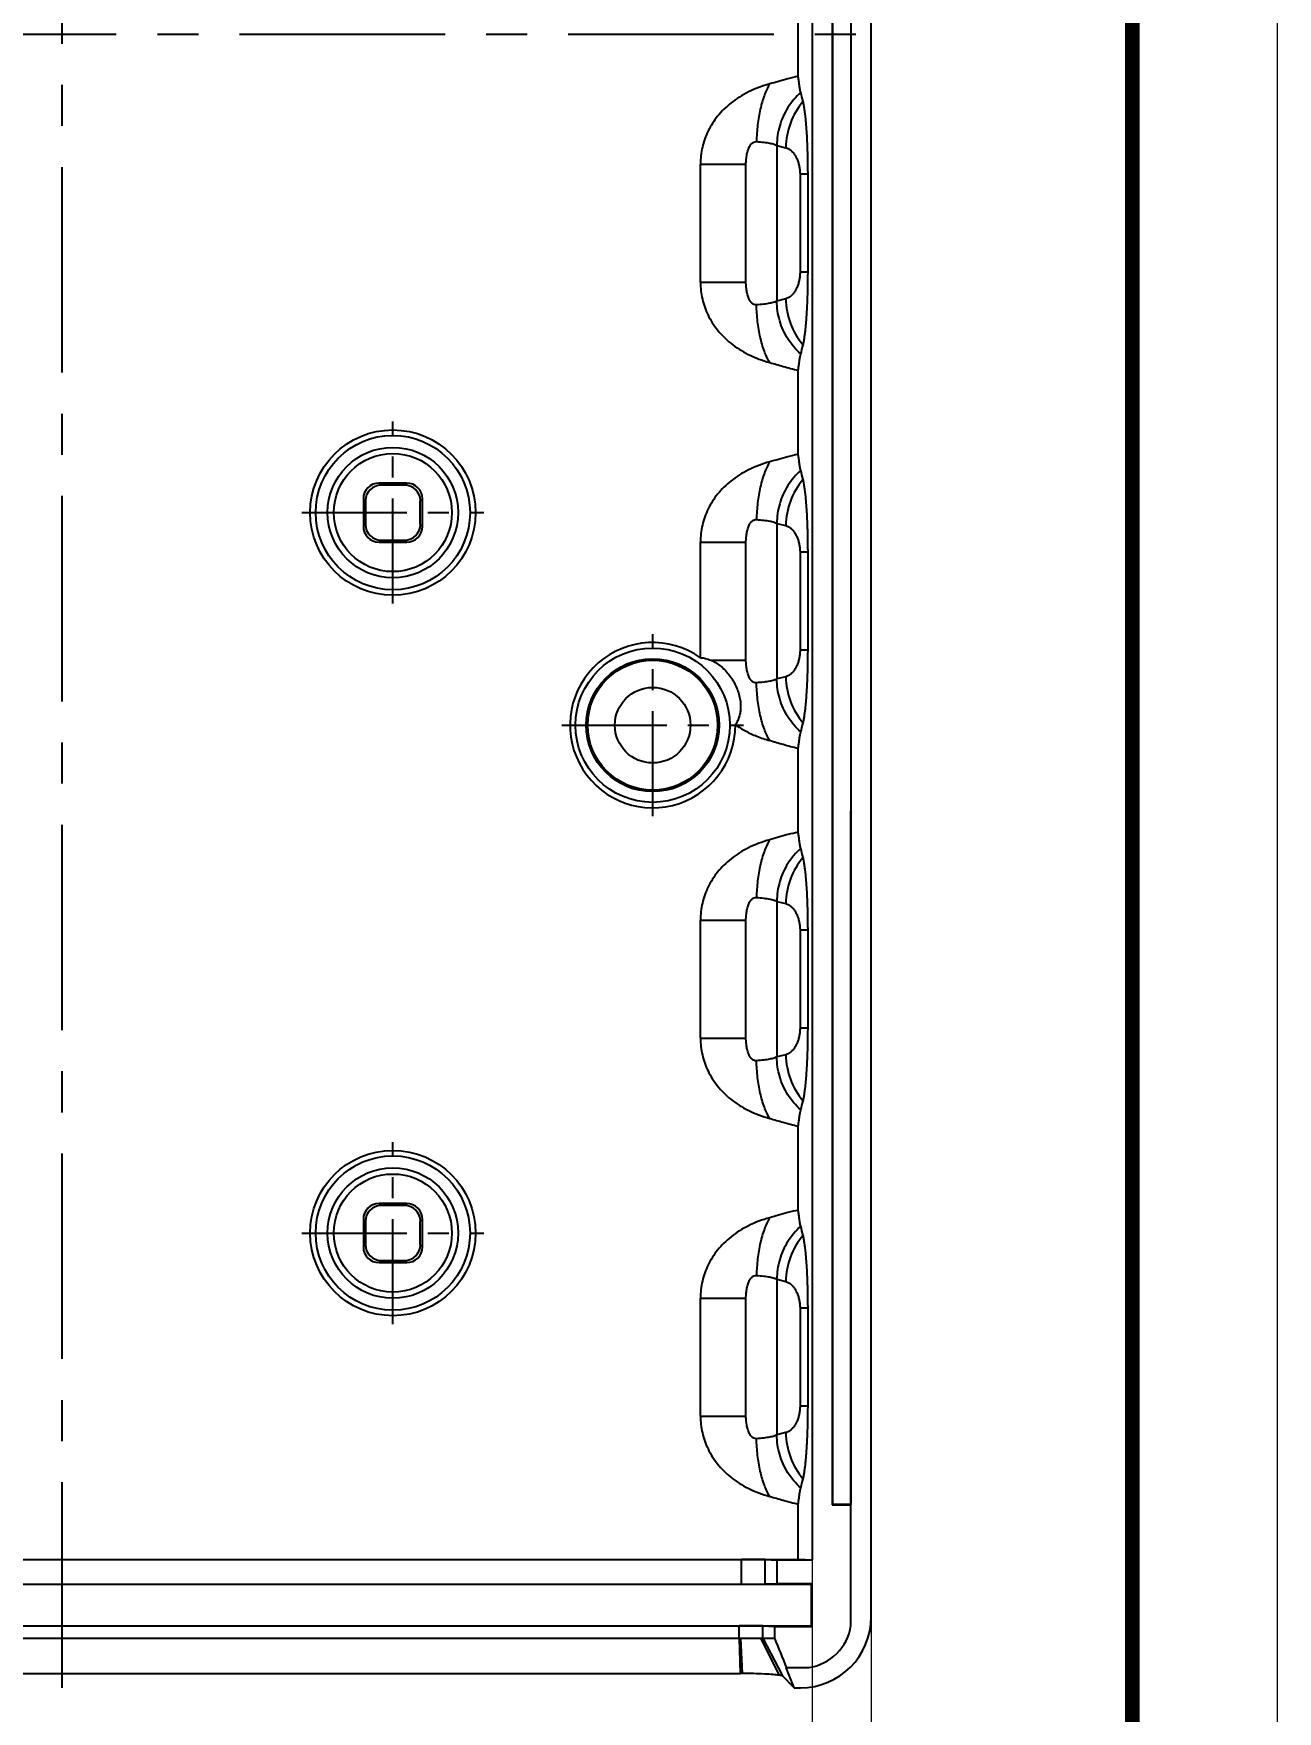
# Model space of a CAD drawing. Header units: millimetres. Extents: x 2279 to 2636, y 1024 to 1272.
# Drawn here: x 2583.3 to 2635.9, y 1107.9 to 1179 of the extents above; entities that cross this region are included whole.
import ezdxf

# ---------------------------------------------------------------- set-up
doc = ezdxf.new("R2010")
doc.units = ezdxf.units.MM
doc.linetypes.add('CENTER', pattern=[50.8, 31.75, -6.35, 6.35, -6.35])
doc.layers.add('dim', color=82, linetype='Continuous', lineweight=9)
doc.layers.add('from', color=7, linetype='Continuous', lineweight=13)
doc.styles.add('ROMAND', font='romand.shx', dxfattribs={"width": 0.75, "bigfont": 'gbcbig.shx'})
doc.dimstyles.new('YanXiu', dxfattribs={"dimtxt": 2.5, "dimasz": 2.2, "dimexe": 1, "dimexo": 0, "dimgap": 0.66, "dimtad": 0, "dimzin": 9, "dimdsep": 46, "dimtxsty": 'ROMAND', "dimblk": 'CLOSEDBLANK', "dimcen": 0, "dimclrd": 3, "dimclre": 3, "dimclrt": 7, "dimazin": 2, "dimtfac": 1, "dimtofl": 0, "dimtmove": 0, "dimatfit": 3, "dimldrblk": 'CLOSEDBLANK', "dimfxl": 1, "dimlwd": 5, "dimlwe": 5, "dimarcsym": 0})

# ---------------------------------------------------------------- blocks, each defined once
blk = doc.blocks.new('_ClosedBlank')
at = {"color": 0, "linetype": 'ByBlock', "lineweight": -2}
for p, q in [((-1, 0.167), (0, 0)), ((-1, 0.167), (-1, -0.167)), ((0, 0), (-1, -0.167))]:
    blk.add_line(p, q, dxfattribs=at)
blk = doc.blocks.new('*D31')
at = {"layer": 'Defpoints', "color": 0}
for p in [(1210.608, 858.106), (1274.102, 858.106), (1274.102, 846.941)]:
    blk.add_point(p, dxfattribs=at)
at = {"layer": 'dim', "color": 3, "lineweight": 5}
for p, q in [((1210.608, 858.106), (1210.608, 846.341)), ((1274.102, 858.106), (1274.102, 846.341)), ((1213.008, 846.941), (1237.309, 846.941)), ((1271.702, 846.941), (1247.401, 846.941))]:
    blk.add_line(p, q, dxfattribs=at)
at = {"layer": 'dim', "color": 3, "lineweight": 5, "xscale": 2.4, "yscale": 2.4, "zscale": 2.4, "rotation": 180}
blk.add_blockref('_ClosedBlank', (1210.608, 846.941), dxfattribs=at)
at = {"layer": 'dim', "color": 3, "lineweight": 5, "xscale": 2.4, "yscale": 2.4, "zscale": 2.4}
blk.add_blockref('_ClosedBlank', (1274.102, 846.941), dxfattribs=at)
at = {"layer": 'dim', "color": 7, "insert": (1242.355, 846.941), "char_height": 3, "attachment_point": 5, "style": 'ROMAND'}
blk.add_mtext('63.49', dxfattribs=at)
blk = doc.blocks.new('*D32')
at = {"layer": 'Defpoints', "color": 0}
for p in [(1208.105, 855.702), (1276.605, 855.702), (1208.105, 842.741)]:
    blk.add_point(p, dxfattribs=at)
at = {"layer": 'dim', "color": 3, "lineweight": 5}
for p, q in [((1208.105, 855.702), (1208.105, 842.141)), ((1276.605, 855.702), (1276.605, 842.141)), ((1210.505, 842.741), (1238.327, 842.741)), ((1274.205, 842.741), (1246.383, 842.741))]:
    blk.add_line(p, q, dxfattribs=at)
at = {"layer": 'dim', "color": 3, "lineweight": 5, "xscale": 2.4, "yscale": 2.4, "zscale": 2.4, "rotation": 180}
blk.add_blockref('_ClosedBlank', (1208.105, 842.741), dxfattribs=at)
at = {"layer": 'dim', "color": 3, "lineweight": 5, "xscale": 2.4, "yscale": 2.4, "zscale": 2.4}
blk.add_blockref('_ClosedBlank', (1276.605, 842.741), dxfattribs=at)
at = {"layer": 'dim', "color": 7, "insert": (1242.355, 842.741), "char_height": 3, "attachment_point": 5, "style": 'ROMAND'}
blk.add_mtext('68.5', dxfattribs=at)
blk = doc.blocks.new('A$C49AF55C9')
at = {"color": 1, "linetype": 'CENTER', "ltscale": 0.274}
for p, q in [((51.816, 11.465), (51.816, 151.465)), ((17.566, 81.465), (86.066, 81.465))]:
    blk.add_line(p, q, dxfattribs=at)
at = {"color": 7, "linetype": 'Continuous'}
for p, q in [((85.211, 14.1), (85.216, 148.83)), ((86.066, 14.461), (86.066, 148.469)), ((83.589, 16.865), (83.589, 146.065)), ((84.416, 143.715), (84.416, 19.215)), ((84.424, 143.706), (84.424, 19.223)), ((85.203, 143.706), (85.203, 19.223)), ((82.973, 79.688), (82.973, 83.241)), ((82.071, 76.758), (82.454, 76.663)), ((82.071, 76.758), (82.071, 70.171)), ((78.837, 75.962), (80.766, 75.962)), ((78.837, 70.969), (78.837, 75.961)), ((80.766, 70.968), (80.766, 75.962)), ((83.392, 75.537), (83.054, 75.537)), ((83.054, 75.537), (83.054, 71.393)), ((83.392, 71.393), (83.392, 75.537)), ((83.392, 71.393), (83.054, 71.393)), ((78.837, 70.968), (80.766, 70.968)), ((82.454, 70.267), (82.071, 70.171)), ((82.973, 63.688), (82.973, 67.241)), ((64.566, 61.8), (64.653, 61.713)), ((64.566, 61.8), (64.566, 60.629)), ((66.401, 62.465), (65.23, 62.465)), ((65.23, 62.465), (65.317, 62.377)), ((66.314, 62.377), (65.317, 62.377)), ((66.401, 62.465), (66.314, 62.377)), ((67.066, 61.8), (66.978, 61.713)), ((67.066, 60.629), (67.066, 61.8)), ((64.653, 61.713), (64.653, 60.716)), ((66.978, 60.716), (66.978, 61.713)), ((64.566, 60.629), (64.653, 60.716)), ((67.066, 60.629), (66.978, 60.716)), ((82.071, 60.758), (82.454, 60.663)), ((82.071, 60.758), (82.071, 54.171)), ((65.23, 59.965), (65.317, 60.052)), ((65.23, 59.965), (66.401, 59.965)), ((65.317, 60.052), (66.314, 60.052)), ((66.401, 59.965), (66.314, 60.052)), ((78.837, 59.962), (80.766, 59.962)), ((78.837, 55.072), (78.837, 59.961)), ((80.766, 54.968), (80.766, 59.962)), ((83.392, 59.537), (83.054, 59.537)), ((83.054, 59.537), (83.054, 55.393)), ((83.392, 55.393), (83.392, 59.537)), ((79.274, 54.968), (80.766, 54.968)), ((83.392, 55.393), (83.054, 55.393)), ((82.454, 54.267), (82.071, 54.171)), ((82.973, 47.688), (82.973, 51.241)), ((82.071, 44.758), (82.454, 44.663)), ((82.071, 44.758), (82.071, 38.171)), ((78.837, 43.962), (80.766, 43.962)), ((78.837, 38.969), (78.837, 43.961)), ((80.766, 38.968), (80.766, 43.962)), ((83.392, 43.537), (83.054, 43.537)), ((83.054, 43.537), (83.054, 39.393)), ((83.392, 39.393), (83.392, 43.537)), ((83.392, 39.393), (83.054, 39.393)), ((78.837, 38.968), (80.766, 38.968)), ((82.454, 38.267), (82.071, 38.171)), ((82.973, 31.688), (82.973, 35.241)), ((66.401, 31.965), (65.23, 31.965)), ((65.23, 31.965), (65.317, 31.877)), ((66.401, 31.965), (66.314, 31.877)), ((64.566, 31.3), (64.653, 31.213)), ((64.566, 31.3), (64.566, 30.129)), ((66.314, 31.877), (65.317, 31.877)), ((67.066, 31.3), (66.978, 31.213)), ((67.066, 30.129), (67.066, 31.3)), ((64.653, 31.213), (64.653, 30.216)), ((66.978, 30.216), (66.978, 31.213)), ((64.566, 30.129), (64.653, 30.216)), ((67.066, 30.129), (66.978, 30.216)), ((65.23, 29.465), (65.317, 29.552)), ((65.23, 29.465), (66.401, 29.465)), ((65.317, 29.552), (66.314, 29.552)), ((66.401, 29.465), (66.314, 29.552)), ((82.071, 28.758), (82.454, 28.663)), ((82.071, 28.758), (82.071, 22.171)), ((78.837, 27.962), (80.766, 27.962)), ((78.837, 22.969), (78.837, 27.961)), ((80.766, 22.968), (80.766, 27.962)), ((83.392, 27.537), (83.054, 27.537)), ((83.054, 27.537), (83.054, 23.393)), ((83.392, 23.393), (83.392, 27.537)), ((78.837, 22.968), (80.766, 22.968)), ((83.392, 23.393), (83.054, 23.393)), ((82.454, 22.267), (82.071, 22.171)), ((82.973, 16.896), (82.973, 19.241)), ((84.424, 19.223), (84.416, 19.215)), ((84.416, 19.215), (85.211, 19.215)), ((85.203, 19.223), (84.424, 19.223)), ((85.211, 19.215), (85.203, 19.223)), ((20.659, 16.896), (82.973, 16.896)), ((80.574, 15.846), (80.574, 16.893)), ((81.573, 16.89), (82.086, 16.865)), ((81.573, 15.848), (81.573, 16.89)), ((83.589, 16.865), (82.086, 16.865)), ((82.086, 15.865), (82.086, 16.865)), ((83.589, 16.865), (82.973, 16.896)), ((83.545, 15.844), (20.086, 15.844)), ((82.086, 15.865), (81.573, 15.848)), ((83.566, 15.865), (82.086, 15.865)), ((83.566, 15.865), (83.545, 15.844)), ((83.545, 14.085), (83.545, 15.844)), ((83.566, 14.065), (83.566, 15.865)), ((20.086, 14.085), (83.545, 14.085)), ((23.095, 13.565), (80.536, 13.565)), ((80.474, 13.565), (80.474, 14.084)), ((80.474, 13.565), (80.514, 12.074)), ((80.536, 13.565), (80.6, 12.074)), ((81.381, 13.565), (82.177, 11.996)), ((81.473, 14.082), (81.986, 14.065)), ((81.473, 13.565), (81.473, 14.082)), ((81.473, 13.565), (81.986, 13.565)), ((81.473, 13.565), (82.311, 11.965)), ((81.986, 14.065), (83.566, 14.065)), ((81.986, 13.565), (81.986, 14.065)), ((83.566, 14.065), (83.545, 14.085)), ((85.211, 14.1), (85.216, 14.1)), ((83.431, 12.315), (82.469, 12.315)), ((83.43, 12.319), (83.431, 12.315)), ((23.118, 12.074), (80.514, 12.074)), ((82.811, 11.465), (82.311, 11.965)), ((82.811, 11.465), (83.07, 11.465))]:
    blk.add_line(p, q, dxfattribs=at)
at = {"color": 1, "linetype": 'CENTER', "ltscale": 0.14}
for p, q in [((65.816, 57.365), (65.816, 65.065)), ((61.966, 61.215), (69.666, 61.215)), ((76.816, 48.365), (76.816, 56.065)), ((72.966, 52.215), (80.666, 52.215)), ((65.816, 26.865), (65.816, 34.565)), ((61.966, 30.715), (69.666, 30.715))]:
    blk.add_line(p, q, dxfattribs=at)
at = {"color": 7, "linetype": 'Continuous'}
for centre, radius in [((65.816, 61.215), 3.5), ((65.816, 61.215), 3.267), ((65.816, 61.215), 2.762), ((65.816, 61.215), 2.5), ((76.816, 52.215), 3.267), ((76.816, 52.215), 2.814), ((76.816, 52.215), 2.75), ((76.816, 52.215), 1.6), ((65.816, 30.715), 3.5), ((65.816, 30.715), 3.267), ((65.816, 30.715), 2.762), ((65.816, 30.715), 2.5)]:
    blk.add_circle(centre, radius, dxfattribs=at)
for centre, radius, start, end in [((75.5, 76.771), 7.904, 13.51424, 16.38343), ((85.512, 76.633), 3.058, 139.52043, 179.44762), ((85.512, 70.296), 3.058, 180.55239, 220.47957), ((75.5, 70.158), 7.905, 343.61659, 346.48575), ((85.512, 60.633), 3.058, 139.52043, 179.44762), ((75.5, 60.771), 7.904, 13.51424, 16.38343), ((76.816, 52.215), 3.5, 54.71973, 0.36785), ((85.512, 54.296), 3.058, 180.55239, 220.47957), ((75.5, 54.158), 7.905, 343.61659, 346.48575), ((75.5, 44.771), 7.904, 13.51424, 16.38343), ((85.512, 44.633), 3.058, 139.52043, 179.44762), ((85.512, 38.296), 3.058, 180.55239, 220.47957), ((75.5, 38.158), 7.905, 343.61659, 346.48575), ((85.512, 28.633), 3.058, 139.52043, 179.44762), ((75.5, 28.771), 7.904, 13.51424, 16.38343), ((85.512, 22.296), 3.058, 180.55239, 220.47957), ((75.5, 22.158), 7.905, 343.61659, 346.48575), ((-164.138, -86.195), 265.573, 21.77422, 22.0639), ((83.098, 14.432), 2.139, 278.93135, 351.06865), ((83.527, 7.935), 4.505, 103.34349, 103.58226), ((-160.397, -85.897), 261.972, 21.81732, 22.0177), ((80.513, 1.307), 10.767, 89.53729, 89.99894)]:
    blk.add_arc(centre, radius, start, end, dxfattribs=at)
for centre, major_axis, ratio, start_param, end_param in [((65.23, 61.8), (0.47, -0.47), 0.999695, 2.356347, 3.926839), ((65.318, 61.713), (0.47, -0.47), 0.999695, 2.356347, 3.926839), ((66.314, 61.713), (-0.47, -0.47), 0.999695, 2.356347, 3.926839), ((66.401, 61.8), (0.47, 0.47), 0.999695, -0.785246, 0.785246), ((65.23, 60.629), (0.47, 0.47), 0.999695, -3.926839, -2.356347), ((65.318, 60.717), (0.47, 0.47), 0.999695, 2.356347, 3.926839), ((66.314, 60.717), (-0.47, 0.47), 0.999695, 2.356347, 3.926839), ((66.401, 60.629), (0.47, -0.47), 0.999695, -0.785246, 0.785246), ((65.23, 31.3), (0.47, -0.47), 0.999695, 2.356347, 3.926839), ((66.401, 31.3), (0.47, 0.47), 0.999695, -0.785246, 0.785246), ((65.318, 31.213), (0.47, -0.47), 0.999695, 2.356347, 3.926839), ((66.314, 31.213), (-0.47, -0.47), 0.999695, 2.356347, 3.926839), ((65.23, 30.129), (0.47, 0.47), 0.999695, -3.926839, -2.356347), ((65.318, 30.217), (0.47, 0.47), 0.999695, 2.356347, 3.926839), ((66.314, 30.217), (-0.47, 0.47), 0.999695, 2.356347, 3.926839), ((66.401, 30.129), (0.47, -0.47), 0.999695, -0.785246, 0.785246), ((80.574, 16.89), (1, 0), 0.002618, 0.05236, 1.570796), ((80.574, 15.848), (1, 0), 0.001745, -1.570796, -0.05236), ((83.062, 14.469), (2.127, -2.127), 0.997265, -0.784029, 0.784029), ((80.474, 14.082), (1, 0), 0.001745, 0.05236, 1.570796)]:
    blk.add_ellipse(centre, major_axis=major_axis, ratio=ratio, start_param=start_param, end_param=end_param, dxfattribs=at)
for points, start_tangent, end_tangent in [([(82.973, 79.688), (82.544, 79.581), (82.144, 79.468), (81.769, 79.362)], (-0.975344, -0.220688), (-0.965096, -0.261897)), ([(83.083, 79.001), (83.066, 79.075), (83.051, 79.164), (83.037, 79.256), (83.024, 79.349), (83.011, 79.44), (82.999, 79.528), (82.986, 79.612), (82.973, 79.688)], (-0.282713, 0.959204), (-0.177831, 0.984061)), ([(81.769, 79.362), (80.866, 79.021), (80.133, 78.555), (79.567, 77.995), (79.167, 77.37), (78.921, 76.683), (78.837, 75.961)], (-0.965075, -0.261973), (-0.000409, -1)), ([(81.769, 79.362), (81.546, 78.883), (81.372, 78.294), (81.259, 77.627), (81.211, 76.92)], (-0.508414, -0.861113), (-0.018622, -0.999827)), ([(83.083, 79.001), (82.542, 78.36), (82.195, 77.592), (82.071, 76.758)], (-0.745251, -0.666784), (-0.009663, -0.999953)), ([(83.392, 75.537), (83.391, 75.816), (83.388, 76.087), (83.382, 76.346), (83.375, 76.599), (83.365, 76.852), (83.353, 77.105), (83.338, 77.358), (83.32, 77.605), (83.299, 77.839), (83.276, 78.062), (83.249, 78.268), (83.219, 78.456), (83.186, 78.619)], (-0.000279, 1), (-0.234174, 0.972195)), ([(80.766, 75.962), (80.776, 76.178), (80.805, 76.384), (80.854, 76.568), (80.92, 76.72), (81.003, 76.833), (81.101, 76.901), (81.211, 76.92)], (0.000046, 1), (0.997797, -0.066345)), ([(81.211, 76.92), (81.517, 76.892), (81.771, 76.855), (81.959, 76.809), (82.071, 76.758)], (0.997749, -0.067054), (0.801799, -0.597593)), ([(82.454, 76.663), (82.576, 76.612), (82.684, 76.531), (82.78, 76.427), (82.861, 76.304), (82.93, 76.165), (82.984, 76.015), (83.023, 75.855), (83.046, 75.692), (83.054, 75.537)], (0.97029, -0.241943), (0.000131, -1)), ([(83.054, 71.393), (83.046, 71.238), (83.023, 71.074), (82.984, 70.914), (82.93, 70.764), (82.861, 70.626), (82.78, 70.503), (82.684, 70.398), (82.576, 70.317), (82.454, 70.267)], (-0.000132, -1), (-0.97029, -0.241944)), ([(83.186, 68.311), (83.216, 68.456), (83.243, 68.621), (83.268, 68.803), (83.29, 68.996), (83.309, 69.2), (83.327, 69.413), (83.342, 69.633), (83.355, 69.853), (83.365, 70.069), (83.373, 70.283), (83.38, 70.495), (83.385, 70.71), (83.389, 70.931), (83.391, 71.16), (83.392, 71.393)], (0.234173, 0.972195), (0.000279, 1)), ([(78.837, 70.969), (78.919, 70.254), (79.158, 69.578), (79.556, 68.948), (80.122, 68.383), (80.858, 67.913), (81.769, 67.567)], (0.000408, -1), (0.965074, -0.261976)), ([(81.211, 70.01), (81.101, 70.028), (81.003, 70.096), (80.92, 70.209), (80.854, 70.362), (80.805, 70.545), (80.776, 70.751), (80.766, 70.968)], (-0.997797, -0.066348), (-0.000046, 1)), ([(82.071, 70.171), (81.959, 70.12), (81.771, 70.075), (81.517, 70.037), (81.211, 70.01)], (-0.801839, -0.59754), (-0.99775, -0.067049)), ([(81.769, 67.567), (81.546, 68.046), (81.372, 68.636), (81.259, 69.303), (81.211, 70.01)], (-0.5084, 0.861121), (-0.018612, 0.999827)), ([(83.083, 67.929), (82.542, 68.57), (82.195, 69.338), (82.071, 70.171)], (-0.745251, 0.666784), (-0.009663, 0.999953)), ([(81.769, 67.567), (82.341, 67.405), (82.973, 67.241)], (0.965097, -0.261893), (0.975345, -0.220685)), ([(82.973, 67.241), (82.995, 67.375), (83.017, 67.526), (83.038, 67.682), (83.061, 67.824), (83.083, 67.929)], (0.177829, 0.984061), (0.282719, 0.959203)), ([(81.769, 63.362), (80.866, 63.021), (80.133, 62.555), (79.567, 61.995), (79.167, 61.37), (78.921, 60.683), (78.837, 59.961)], (-0.965075, -0.261973), (-0.000409, -1)), ([(81.769, 63.362), (81.546, 62.883), (81.372, 62.294), (81.259, 61.627), (81.211, 60.92)], (-0.508414, -0.861113), (-0.018622, -0.999827)), ([(82.973, 63.688), (82.544, 63.581), (82.144, 63.468), (81.769, 63.362)], (-0.975344, -0.220688), (-0.965096, -0.261897)), ([(83.083, 63.001), (83.066, 63.075), (83.051, 63.164), (83.037, 63.256), (83.024, 63.349), (83.011, 63.44), (82.999, 63.528), (82.986, 63.612), (82.973, 63.688)], (-0.282713, 0.959204), (-0.177831, 0.984061)), ([(83.083, 63.001), (82.542, 62.36), (82.195, 61.592), (82.071, 60.758)], (-0.745251, -0.666784), (-0.009663, -0.999953)), ([(83.392, 59.537), (83.391, 59.816), (83.388, 60.087), (83.382, 60.346), (83.375, 60.599), (83.365, 60.852), (83.353, 61.105), (83.338, 61.358), (83.32, 61.605), (83.299, 61.839), (83.276, 62.062), (83.249, 62.268), (83.219, 62.456), (83.186, 62.619)], (-0.000279, 1), (-0.234174, 0.972195)), ([(80.766, 59.962), (80.776, 60.178), (80.805, 60.384), (80.854, 60.568), (80.92, 60.72), (81.003, 60.833), (81.101, 60.901), (81.211, 60.92)], (0.000046, 1), (0.997797, -0.066345)), ([(81.211, 60.92), (81.517, 60.892), (81.771, 60.855), (81.959, 60.809), (82.071, 60.758)], (0.997749, -0.067054), (0.801799, -0.597593)), ([(82.454, 60.663), (82.576, 60.612), (82.684, 60.531), (82.78, 60.427), (82.861, 60.304), (82.93, 60.165), (82.984, 60.015), (83.023, 59.855), (83.046, 59.692), (83.054, 59.537)], (0.97029, -0.241943), (0.000131, -1)), ([(78.837, 55.072), (79.059, 55.039), (79.274, 54.968)], (0.998604, -0.052824), (0.923891, -0.382657)), ([(79.274, 54.968), (79.474, 54.868), (79.67, 54.735), (79.867, 54.56), (80.046, 54.355), (80.199, 54.132), (80.327, 53.896), (80.427, 53.651), (80.497, 53.406), (80.534, 53.164), (80.539, 52.933), (80.515, 52.724), (80.466, 52.537), (80.398, 52.374), (80.316, 52.237)], (0.923886, -0.382668), (-0.578981, -0.815341)), ([(81.211, 54.01), (81.101, 54.028), (81.003, 54.096), (80.92, 54.209), (80.854, 54.362), (80.805, 54.545), (80.776, 54.751), (80.766, 54.968)], (-0.997797, -0.066348), (-0.000046, 1)), ([(83.054, 55.393), (83.046, 55.238), (83.023, 55.074), (82.984, 54.914), (82.93, 54.764), (82.861, 54.626), (82.78, 54.503), (82.684, 54.398), (82.576, 54.317), (82.454, 54.267)], (-0.000132, -1), (-0.97029, -0.241944)), ([(83.186, 52.311), (83.216, 52.456), (83.243, 52.621), (83.268, 52.803), (83.29, 52.996), (83.309, 53.2), (83.327, 53.413), (83.342, 53.633), (83.355, 53.853), (83.365, 54.069), (83.373, 54.283), (83.38, 54.495), (83.385, 54.71), (83.389, 54.931), (83.391, 55.16), (83.392, 55.393)], (0.234173, 0.972195), (0.000279, 1)), ([(82.071, 54.171), (81.959, 54.12), (81.771, 54.075), (81.517, 54.037), (81.211, 54.01)], (-0.801839, -0.59754), (-0.99775, -0.067049)), ([(81.769, 51.567), (81.546, 52.046), (81.372, 52.636), (81.259, 53.303), (81.211, 54.01)], (-0.5084, 0.861121), (-0.018612, 0.999827)), ([(83.083, 51.929), (82.542, 52.57), (82.195, 53.338), (82.071, 54.171)], (-0.745251, 0.666784), (-0.009663, 0.999953)), ([(80.316, 52.237), (80.742, 51.973), (81.227, 51.747), (81.769, 51.567)], (0.816905, -0.576772), (0.965074, -0.261976)), ([(82.973, 51.241), (82.995, 51.375), (83.017, 51.526), (83.038, 51.682), (83.061, 51.824), (83.083, 51.929)], (0.177829, 0.984061), (0.282719, 0.959203)), ([(81.769, 51.567), (82.341, 51.405), (82.973, 51.241)], (0.965097, -0.261893), (0.975345, -0.220685)), ([(82.973, 47.688), (82.544, 47.581), (82.144, 47.468), (81.769, 47.362)], (-0.975344, -0.220688), (-0.965096, -0.261897)), ([(83.083, 47.001), (83.066, 47.075), (83.051, 47.164), (83.037, 47.256), (83.024, 47.349), (83.011, 47.44), (82.999, 47.528), (82.986, 47.612), (82.973, 47.688)], (-0.282713, 0.959204), (-0.177831, 0.984061)), ([(81.769, 47.362), (80.866, 47.021), (80.133, 46.555), (79.567, 45.995), (79.167, 45.37), (78.921, 44.683), (78.837, 43.961)], (-0.965075, -0.261973), (-0.000409, -1)), ([(81.769, 47.362), (81.546, 46.883), (81.372, 46.294), (81.259, 45.627), (81.211, 44.92)], (-0.508414, -0.861113), (-0.018622, -0.999827)), ([(83.083, 47.001), (82.542, 46.36), (82.195, 45.592), (82.071, 44.758)], (-0.745251, -0.666784), (-0.009663, -0.999953)), ([(83.392, 43.537), (83.391, 43.816), (83.388, 44.087), (83.382, 44.346), (83.375, 44.599), (83.365, 44.852), (83.353, 45.105), (83.338, 45.358), (83.32, 45.605), (83.299, 45.839), (83.276, 46.062), (83.249, 46.268), (83.219, 46.456), (83.186, 46.619)], (-0.000279, 1), (-0.234174, 0.972195)), ([(80.766, 43.962), (80.776, 44.178), (80.805, 44.384), (80.854, 44.568), (80.92, 44.72), (81.003, 44.833), (81.101, 44.901), (81.211, 44.92)], (0.000046, 1), (0.997797, -0.066345)), ([(81.211, 44.92), (81.517, 44.892), (81.771, 44.855), (81.959, 44.809), (82.071, 44.758)], (0.997749, -0.067054), (0.801799, -0.597593)), ([(82.454, 44.663), (82.576, 44.612), (82.684, 44.531), (82.78, 44.427), (82.861, 44.304), (82.93, 44.165), (82.984, 44.015), (83.023, 43.855), (83.046, 43.692), (83.054, 43.537)], (0.97029, -0.241943), (0.000131, -1)), ([(83.054, 39.393), (83.046, 39.238), (83.023, 39.074), (82.984, 38.914), (82.93, 38.764), (82.861, 38.626), (82.78, 38.503), (82.684, 38.398), (82.576, 38.317), (82.454, 38.267)], (-0.000132, -1), (-0.97029, -0.241944)), ([(83.186, 36.311), (83.216, 36.456), (83.243, 36.621), (83.268, 36.803), (83.29, 36.996), (83.309, 37.2), (83.327, 37.413), (83.342, 37.633), (83.355, 37.853), (83.365, 38.069), (83.373, 38.283), (83.38, 38.495), (83.385, 38.71), (83.389, 38.931), (83.391, 39.16), (83.392, 39.393)], (0.234173, 0.972195), (0.000279, 1)), ([(78.837, 38.969), (78.919, 38.254), (79.158, 37.578), (79.556, 36.948), (80.122, 36.383), (80.858, 35.913), (81.769, 35.567)], (0.000408, -1), (0.965074, -0.261976)), ([(81.211, 38.01), (81.101, 38.028), (81.003, 38.096), (80.92, 38.209), (80.854, 38.362), (80.805, 38.545), (80.776, 38.751), (80.766, 38.968)], (-0.997797, -0.066348), (-0.000046, 1)), ([(82.071, 38.171), (81.959, 38.12), (81.771, 38.075), (81.517, 38.037), (81.211, 38.01)], (-0.801839, -0.59754), (-0.99775, -0.067049)), ([(81.769, 35.567), (81.546, 36.046), (81.372, 36.636), (81.259, 37.303), (81.211, 38.01)], (-0.5084, 0.861121), (-0.018612, 0.999827)), ([(83.083, 35.929), (82.542, 36.57), (82.195, 37.338), (82.071, 38.171)], (-0.745251, 0.666784), (-0.009663, 0.999953)), ([(81.769, 35.567), (82.341, 35.405), (82.973, 35.241)], (0.965097, -0.261893), (0.975345, -0.220685)), ([(82.973, 35.241), (82.995, 35.375), (83.017, 35.526), (83.038, 35.682), (83.061, 35.824), (83.083, 35.929)], (0.177829, 0.984061), (0.282719, 0.959203)), ([(81.769, 31.362), (80.866, 31.021), (80.133, 30.555), (79.567, 29.995), (79.167, 29.37), (78.921, 28.683), (78.837, 27.961)], (-0.965075, -0.261973), (-0.000409, -1)), ([(81.769, 31.362), (81.546, 30.883), (81.372, 30.294), (81.259, 29.627), (81.211, 28.92)], (-0.508414, -0.861113), (-0.018622, -0.999827)), ([(82.973, 31.688), (82.544, 31.581), (82.144, 31.468), (81.769, 31.362)], (-0.975344, -0.220688), (-0.965096, -0.261897)), ([(83.083, 31.001), (83.066, 31.075), (83.051, 31.164), (83.037, 31.256), (83.024, 31.349), (83.011, 31.44), (82.999, 31.528), (82.986, 31.612), (82.973, 31.688)], (-0.282713, 0.959204), (-0.177831, 0.984061)), ([(83.083, 31.001), (82.542, 30.36), (82.195, 29.592), (82.071, 28.758)], (-0.745251, -0.666784), (-0.009663, -0.999953)), ([(83.392, 27.537), (83.391, 27.816), (83.388, 28.087), (83.382, 28.346), (83.375, 28.599), (83.365, 28.852), (83.353, 29.105), (83.338, 29.358), (83.32, 29.605), (83.299, 29.839), (83.276, 30.062), (83.249, 30.268), (83.219, 30.456), (83.186, 30.619)], (-0.000279, 1), (-0.234174, 0.972195)), ([(80.766, 27.962), (80.776, 28.178), (80.805, 28.384), (80.854, 28.568), (80.92, 28.72), (81.003, 28.833), (81.101, 28.901), (81.211, 28.92)], (0.000046, 1), (0.997797, -0.066345)), ([(81.211, 28.92), (81.517, 28.892), (81.771, 28.855), (81.959, 28.809), (82.071, 28.758)], (0.997749, -0.067054), (0.801799, -0.597593)), ([(82.454, 28.663), (82.576, 28.612), (82.684, 28.531), (82.78, 28.427), (82.861, 28.304), (82.93, 28.165), (82.984, 28.015), (83.023, 27.855), (83.046, 27.692), (83.054, 27.537)], (0.97029, -0.241943), (0.000131, -1)), ([(78.837, 22.969), (78.919, 22.254), (79.158, 21.578), (79.556, 20.948), (80.122, 20.383), (80.858, 19.913), (81.769, 19.567)], (0.000408, -1), (0.965074, -0.261976)), ([(81.211, 22.01), (81.101, 22.028), (81.003, 22.096), (80.92, 22.209), (80.854, 22.362), (80.805, 22.545), (80.776, 22.751), (80.766, 22.968)], (-0.997797, -0.066348), (-0.000046, 1)), ([(83.054, 23.393), (83.046, 23.238), (83.023, 23.074), (82.984, 22.914), (82.93, 22.764), (82.861, 22.626), (82.78, 22.503), (82.684, 22.398), (82.576, 22.317), (82.454, 22.267)], (-0.000132, -1), (-0.97029, -0.241944)), ([(83.186, 20.311), (83.216, 20.456), (83.243, 20.621), (83.268, 20.803), (83.29, 20.996), (83.309, 21.2), (83.327, 21.413), (83.342, 21.633), (83.355, 21.853), (83.365, 22.069), (83.373, 22.283), (83.38, 22.495), (83.385, 22.71), (83.389, 22.931), (83.391, 23.16), (83.392, 23.393)], (0.234173, 0.972195), (0.000279, 1)), ([(82.071, 22.171), (81.959, 22.12), (81.771, 22.075), (81.517, 22.037), (81.211, 22.01)], (-0.801839, -0.59754), (-0.99775, -0.067049)), ([(83.083, 19.929), (82.542, 20.57), (82.195, 21.338), (82.071, 22.171)], (-0.745251, 0.666784), (-0.009663, 0.999953)), ([(81.769, 19.567), (81.546, 20.046), (81.372, 20.636), (81.259, 21.303), (81.211, 22.01)], (-0.5084, 0.861121), (-0.018612, 0.999827)), ([(82.973, 19.241), (82.995, 19.375), (83.017, 19.526), (83.038, 19.682), (83.061, 19.824), (83.083, 19.929)], (0.177829, 0.984061), (0.282719, 0.959203)), ([(81.769, 19.567), (82.341, 19.405), (82.973, 19.241)], (0.965097, -0.261893), (0.975345, -0.220685)), ([(80.536, 13.565), (80.883, 13.565), (81.179, 13.565), (81.381, 13.565)], (1, 0.000007), (1, 0.000111)), ([(81.381, 13.565), (81.445, 13.566), (81.473, 13.565)], (1, 0.000111), (1, 0)), ([(82.177, 11.996), (81.922, 12.021), (81.544, 12.046), (81.085, 12.065), (80.6, 12.074)], (-0.992047, 0.125872), (-0.999967, 0.00811)), ([(82.311, 11.965), (82.297, 11.972), (82.271, 11.98), (82.231, 11.988), (82.177, 11.996)], (-0.707107, 0.707107), (-0.992047, 0.125872))]:
    blk.add_spline(points, degree=3, dxfattribs=dict(at, start_tangent=start_tangent, end_tangent=end_tangent))
at = {"layer": 'dim'}
for base, p1, p2, picture, middle in [((83.562, 5.7), (20.069, 16.865), (83.562, 16.865), '*D31', (51.816, 5.7)), ((17.566, 1.5), (86.066, 14.461), (17.566, 14.461), '*D32', (51.816, 1.5))]:
    dim = blk.add_linear_dim(base=base, p1=p1, p2=p2, dimstyle='YanXiu', override={"dimtxt": 3, "dimasz": 2.4, "dimexe": 0.5997, "dimgap": 0.5997, "dimzin": 8}, dxfattribs=at)
    dim.commit()
    dim.dimension.update_dxf_attribs({"geometry": picture, "text_midpoint": middle, "insert": (-1190.539, -841.241)})

msp = doc.modelspace()

# ---------------------------------------------------------------- linework, layer by layer
at = {"layer": 'from'}
msp.add_lwpolyline([(2279.226, 1024.306), (2635.926, 1024.306), (2635.926, 1272.181), (2279.226, 1272.181)], close=True, dxfattribs=at)
at = {"layer": 'from', "const_width": 0.615}
msp.add_lwpolyline([(2285.373, 1030.454), (2285.373, 1266.033), (2629.778, 1266.033), (2629.778, 1030.454), (2285.373, 1030.454)], dxfattribs=at)

# ---------------------------------------------------------------- block references
msp.add_blockref('A$C49AF55C9', (2532.658, 1097.469))

doc.saveas('drawing.dxf')
